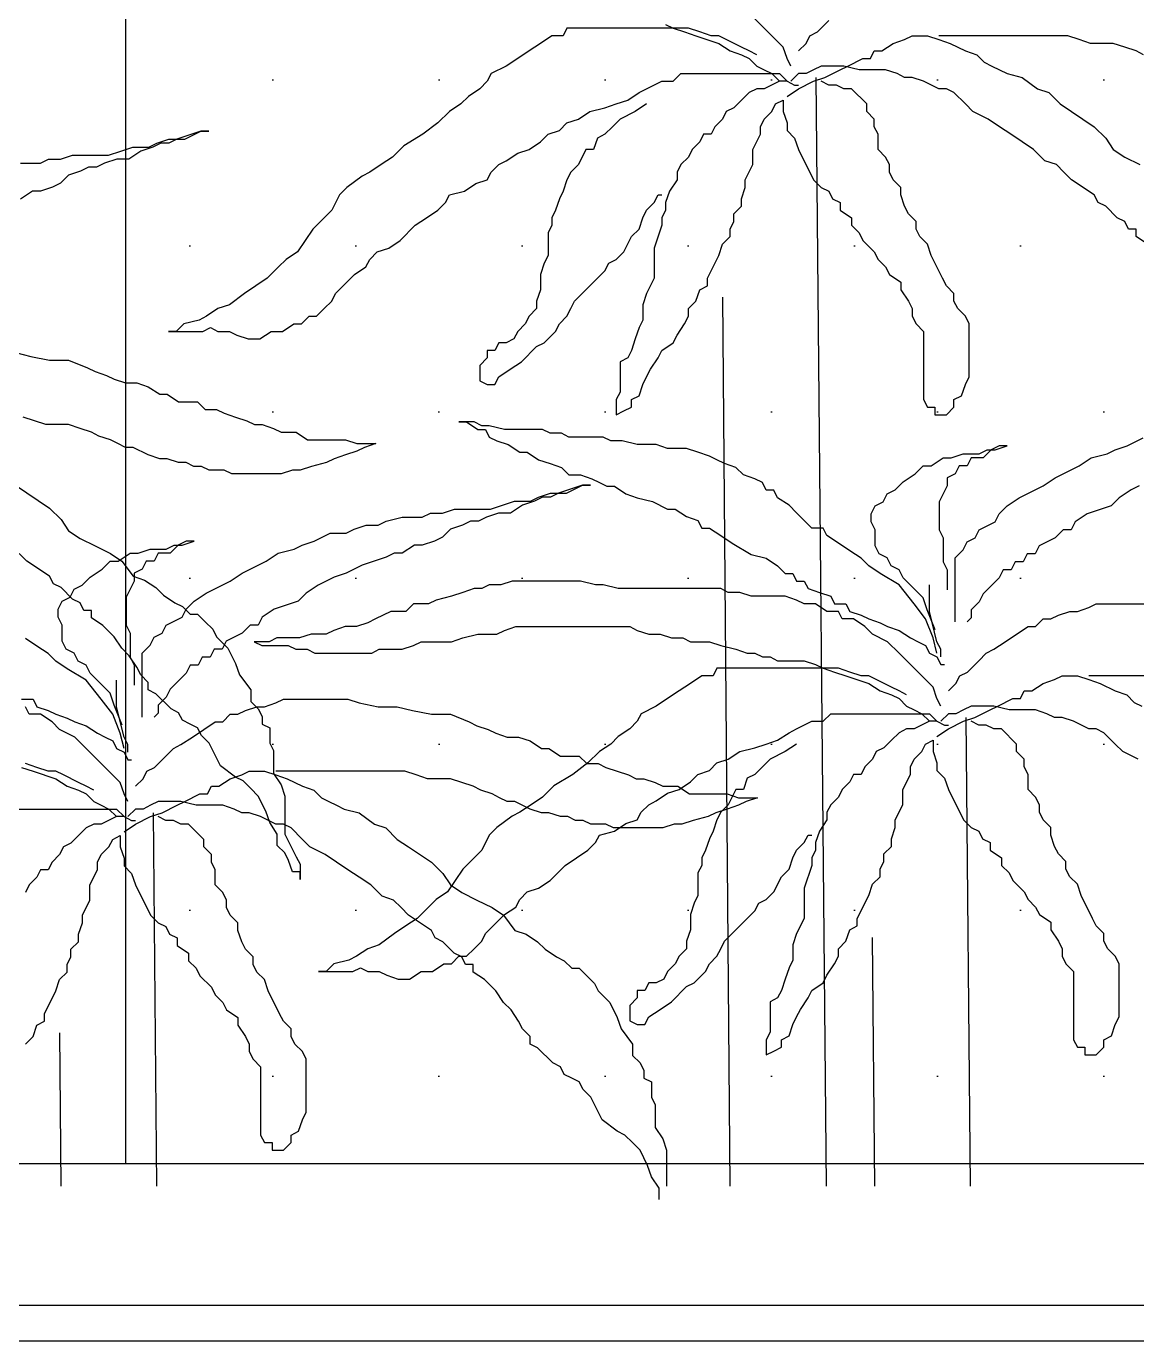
# Model space of a CAD drawing. Extents: x -206 to -86, y 71 to 127.
# Drawn here: x -132.901 to -132.275, y 92.57 to 93.312 of the extents above; entities that cross this region are included whole.
import ezdxf

# ---------------------------------------------------------------- set-up
doc = ezdxf.new("R2010")
doc.units = 0
doc.header["$MEASUREMENT"] = 0
for name, color, linetype in [('ALVENARIA', 7, 'CONTINUOUS'), ('HATCH', 30, 'CONTINUOUS'), ('JARDIM', 90, 'CONTINUOUS')]:
    doc.layers.add(name, color=color, linetype=linetype)

# ---------------------------------------------------------------- blocks, each defined once
blk = doc.blocks.new('A$C71A74D0B')
at = {"layer": 'JARDIM'}
for p, q in [((0.38524, 0.63119), (0.38953, 0.62905)), ((0.40759, 0.00756), (0.40176, 0.6333)), ((0.38953, 0.62905), (0.39167, 0.62905)), ((0.34876, 0.50924), (0.35307, 0.00756)), ((0.46557, 0.33194), (0.46557, 0.34691)), ((0.46985, 0.31482), (0.46557, 0.33194)), ((0.47199, 0.31054), (0.46985, 0.31482)), ((0.47199, 0.30626), (0.47199, 0.31054)), ((1.19621, 0.27813), (1.19621, 0.2931)), ((1.20049, 0.26101), (1.19621, 0.27813)), ((0.46985, 0.26989), (0.47413, 0.26775)), ((0.47413, 0.26775), (0.47627, 0.26775)), ((0.48882, 0.00756), (0.48636, 0.272)), ((1.20263, 0.25673), (1.20049, 0.26101)), ((1.20263, 0.25245), (1.20263, 0.25673)), ((1.20049, 0.21608), (1.20477, 0.21394)), ((1.21897, 0.00756), (1.21701, 0.21819)), ((1.20477, 0.21394), (1.20691, 0.21394)), ((0.43336, 0.14795), (0.43457, 0.00756)), ((1.16401, 0.09414), (1.16475, 0.00756))]:
    blk.add_line(p, q, dxfattribs=at)
for points in [[(0.38739, 0.63975), (0.38524, 0.64403), (0.3831, 0.65044), (0.37668, 0.65686), (0.3724, 0.66114), (0.36384, 0.6697)], [(0.31676, 0.66328), (0.32104, 0.66114), (0.32746, 0.659), (0.33388, 0.65686), (0.34672, 0.65258), (0.35314, 0.6483), (0.35956, 0.64617), (0.36384, 0.64403), (0.36812, 0.63975), (0.3724, 0.63761), (0.37668, 0.63547), (0.38096, 0.63119), (0.3724, 0.62691), (0.36812, 0.62691), (0.36384, 0.62477), (0.35956, 0.62049), (0.35528, 0.61621), (0.351, 0.61407), (0.34886, 0.60979), (0.34458, 0.60552), (0.34244, 0.60124), (0.33816, 0.60124), (0.33602, 0.59696), (0.33174, 0.59268), (0.3296, 0.5884), (0.32532, 0.58412), (0.32318, 0.57984), (0.32318, 0.57556)], [(0.39167, 0.6483), (0.39595, 0.65258), (0.39809, 0.65686), (0.40237, 0.659), (0.40879, 0.66542)], [(0.58643, 0.64617), (0.58215, 0.6483), (0.57573, 0.65044), (0.56931, 0.65258), (0.55646, 0.65258), (0.55004, 0.65472), (0.54362, 0.65686), (0.47085, 0.65686)], [(0.36812, 0.64617), (0.36384, 0.6483), (0.35956, 0.65044), (0.351, 0.65472), (0.34672, 0.65686), (0.34244, 0.65686), (0.33602, 0.659), (0.3296, 0.66114), (0.32104, 0.66114), (0.26111, 0.66114), (0.25897, 0.65686), (0.25255, 0.65686), (0.24613, 0.65258), (0.23971, 0.6483), (0.23329, 0.64403), (0.22687, 0.63975), (0.21831, 0.63547), (0.21617, 0.63119), (0.21188, 0.62691), (0.20546, 0.62263), (0.20118, 0.61835), (0.19476, 0.61407), (0.18834, 0.60766), (0.17978, 0.60124), (0.16908, 0.59482), (0.16266, 0.5884), (0.15624, 0.58412), (0.14982, 0.57984), (0.14554, 0.5777), (0.13698, 0.57128), (0.1327, 0.56701), (0.12841, 0.55845), (0.12413, 0.55417), (0.11771, 0.54775), (0.10915, 0.53491), (0.10273, 0.53064), (0.09845, 0.52636), (0.09203, 0.51994), (0.08561, 0.51566), (0.07919, 0.51138), (0.07063, 0.50496), (0.06421, 0.50282), (0.05779, 0.49854), (0.05351, 0.4964), (0.04495, 0.49426), (0.04066, 0.48999), (0.03638, 0.48999), (0.05565, 0.48999), (0.05993, 0.49213), (0.06421, 0.48999), (0.07063, 0.48999), (0.07491, 0.48785), (0.08133, 0.48571), (0.08775, 0.48571), (0.09417, 0.48999), (0.10059, 0.48999), (0.10701, 0.49426), (0.11129, 0.49426), (0.11557, 0.49854), (0.11985, 0.49854), (0.12413, 0.50282), (0.12841, 0.5071), (0.13056, 0.51138), (0.13484, 0.51566), (0.14126, 0.52208), (0.14768, 0.52636), (0.14982, 0.53064), (0.1541, 0.53491), (0.16052, 0.53705), (0.16694, 0.54133), (0.1755, 0.54989), (0.18192, 0.55417), (0.18834, 0.55845), (0.19262, 0.56273), (0.19476, 0.56701), (0.20332, 0.56915), (0.20974, 0.57342), (0.21617, 0.57556), (0.21831, 0.57984), (0.22259, 0.58412), (0.22687, 0.58626), (0.23329, 0.59054), (0.23971, 0.59268), (0.24613, 0.59696), (0.25041, 0.60124), (0.25683, 0.60338), (0.26111, 0.60766), (0.26753, 0.60979), (0.27395, 0.61407), (0.28251, 0.61621), (0.28893, 0.61835), (0.29535, 0.62049), (0.30178, 0.62477), (0.30606, 0.62691), (0.31462, 0.63119), (0.32104, 0.63119), (0.32532, 0.63547), (0.38096, 0.63547), (0.38524, 0.63119), (0.38096, 0.63119)], [(0.38524, 0.62263), (0.39167, 0.62691), (0.40023, 0.63119), (0.40665, 0.63333), (0.41521, 0.63761), (0.41949, 0.63975), (0.42805, 0.64403), (0.43233, 0.64403), (0.43447, 0.6483), (0.43875, 0.6483), (0.44517, 0.65258), (0.45159, 0.65472), (0.45587, 0.65686), (0.46443, 0.65686), (0.47085, 0.65472), (0.47728, 0.65258), (0.48584, 0.6483), (0.49226, 0.64617), (0.49654, 0.64189), (0.50082, 0.63975), (0.5051, 0.63761), (0.50938, 0.63547), (0.51794, 0.63333), (0.5265, 0.62691), (0.53292, 0.62477), (0.53934, 0.61835), (0.54576, 0.61407), (0.5586, 0.60552), (0.56503, 0.5991), (0.56931, 0.59268), (0.57573, 0.5884), (0.58429, 0.58412)], [(0.58857, 0.53919), (0.58215, 0.54347), (0.58215, 0.54775), (0.57787, 0.54775), (0.57573, 0.55203), (0.57145, 0.55417), (0.56503, 0.56059), (0.56075, 0.56273), (0.5586, 0.56701), (0.54576, 0.57556), (0.54148, 0.57984), (0.5372, 0.58412), (0.53078, 0.58626), (0.52436, 0.59268), (0.51794, 0.59696), (0.51152, 0.60124), (0.5051, 0.60552), (0.49868, 0.60979), (0.49012, 0.61407), (0.48584, 0.61835), (0.47942, 0.62477), (0.47514, 0.62691), (0.47085, 0.62691), (0.46229, 0.63119), (0.45587, 0.63333), (0.45159, 0.63333), (0.44731, 0.63547), (0.44089, 0.63761), (0.42591, 0.63761), (0.41735, 0.63975), (0.40451, 0.63975), (0.40023, 0.63761), (0.39595, 0.63547), (0.39167, 0.63547), (0.38739, 0.63119)], [(0.32318, 0.57556), (0.3189, 0.56915), (0.31676, 0.56273), (0.31676, 0.55845), (0.31462, 0.55417), (0.31462, 0.54989), (0.31034, 0.53705), (0.31034, 0.51994), (0.30606, 0.51138), (0.30392, 0.50496), (0.30392, 0.4964), (0.30178, 0.49213), (0.29963, 0.48571), (0.29749, 0.47929), (0.29535, 0.47501), (0.29107, 0.47287), (0.29107, 0.45575), (0.28893, 0.45148), (0.28893, 0.44292), (0.29321, 0.44506), (0.29749, 0.4472), (0.29749, 0.45148), (0.30178, 0.45362), (0.30392, 0.46003), (0.30606, 0.46431), (0.3082, 0.46859), (0.31248, 0.47501), (0.31462, 0.47929), (0.32104, 0.48357), (0.32318, 0.48785), (0.32746, 0.49426), (0.3296, 0.49854), (0.3296, 0.50282), (0.33388, 0.5071), (0.33602, 0.51352), (0.3403, 0.51566), (0.3403, 0.51994), (0.34672, 0.53277), (0.34886, 0.53919), (0.35314, 0.54347), (0.35314, 0.54775), (0.35528, 0.55203), (0.35528, 0.55631), (0.35956, 0.56059), (0.35956, 0.56487), (0.3617, 0.57128), (0.3617, 0.57556), (0.36598, 0.58412), (0.36598, 0.59268), (0.37026, 0.60124), (0.37026, 0.60552), (0.3724, 0.60979), (0.37668, 0.61407), (0.37882, 0.61835), (0.3831, 0.62049), (0.3831, 0.61407), (0.38524, 0.60766), (0.38524, 0.60338), (0.38953, 0.5991), (0.39167, 0.59268), (0.40023, 0.57556), (0.40451, 0.57128), (0.40879, 0.56915), (0.41093, 0.56487), (0.41521, 0.56273), (0.41521, 0.55845), (0.42163, 0.55417), (0.42163, 0.54989), (0.42591, 0.54561), (0.42805, 0.54133), (0.43447, 0.53491), (0.43661, 0.53064), (0.44089, 0.52636), (0.44303, 0.52208), (0.44945, 0.5178), (0.44945, 0.51352), (0.45373, 0.5071), (0.45587, 0.50282), (0.45587, 0.49854), (0.45801, 0.49426), (0.46229, 0.48999), (0.46229, 0.45148), (0.46443, 0.4472), (0.46871, 0.4472), (0.46871, 0.44292), (0.47514, 0.44292), (0.47942, 0.4472), (0.47942, 0.45148), (0.4837, 0.45362), (0.48584, 0.46003), (0.48798, 0.46431), (0.48798, 0.49426), (0.48584, 0.49854), (0.48156, 0.50282), (0.47942, 0.5071), (0.47942, 0.51138), (0.47514, 0.51566), (0.47299, 0.51994), (0.46657, 0.53277), (0.46443, 0.53919), (0.46015, 0.54347), (0.45801, 0.54775), (0.45801, 0.55203), (0.45373, 0.55631), (0.45159, 0.56059), (0.44945, 0.56701), (0.44945, 0.57128), (0.44517, 0.57556), (0.44303, 0.57984), (0.44303, 0.58412), (0.44089, 0.5884), (0.43661, 0.59268), (0.43661, 0.60124), (0.43447, 0.60552), (0.43447, 0.60979), (0.43019, 0.61407), (0.43019, 0.61835), (0.42163, 0.62691), (0.41735, 0.62691), (0.41307, 0.62905), (0.40879, 0.62905), (0.40451, 0.63119)], [(0.30606, 0.61835), (0.29963, 0.61407), (0.29107, 0.60979), (0.28679, 0.60552), (0.28251, 0.60124), (0.27823, 0.5991), (0.27609, 0.59268), (0.27181, 0.59268), (0.26753, 0.58412), (0.26325, 0.57984), (0.26111, 0.57556), (0.25897, 0.56915), (0.25683, 0.56487), (0.25469, 0.55845), (0.25255, 0.55417), (0.25255, 0.54989), (0.25041, 0.54561), (0.25041, 0.53277), (0.24827, 0.5285), (0.24613, 0.52208), (0.24613, 0.51352), (0.24399, 0.5071), (0.24399, 0.50282), (0.23971, 0.49854), (0.23757, 0.49426), (0.23329, 0.48999), (0.23115, 0.48571), (0.22687, 0.48357), (0.22259, 0.48357), (0.22045, 0.47929), (0.21617, 0.47929), (0.21617, 0.47501), (0.21188, 0.47073), (0.21188, 0.46217), (0.21617, 0.46003), (0.22045, 0.46003), (0.22259, 0.46431), (0.22901, 0.46859), (0.23543, 0.47287), (0.24399, 0.48143), (0.24827, 0.48357), (0.25469, 0.48999), (0.25683, 0.49426), (0.26111, 0.49854), (0.26325, 0.50282), (0.26539, 0.5071), (0.27395, 0.51566), (0.27823, 0.51994), (0.28251, 0.52422), (0.28465, 0.5285), (0.28893, 0.53064), (0.29321, 0.53491), (0.29749, 0.54347), (0.30178, 0.54775), (0.30392, 0.55417), (0.30606, 0.55845), (0.31034, 0.56273), (0.31248, 0.56701), (0.31462, 0.56701)], [(1.14212, 0.58494), (1.15341, 0.58494), (1.15792, 0.5872), (1.1647, 0.5872), (1.17147, 0.58945), (1.19179, 0.58945), (1.19857, 0.59171), (1.20534, 0.59397), (1.21437, 0.59397), (1.21889, 0.59622), (1.22566, 0.59848), (1.23469, 0.59848), (1.23921, 0.60074), (1.24372, 0.60299), (1.24824, 0.60299), (1.24372, 0.60299), (1.23695, 0.60074), (1.23018, 0.59848), (1.22566, 0.59622), (1.22114, 0.59622), (1.21663, 0.59397), (1.20985, 0.59171), (1.20308, 0.5872), (1.19631, 0.5872), (1.18953, 0.58494), (1.18502, 0.58268), (1.1805, 0.58268), (1.17599, 0.58042), (1.16921, 0.57817), (1.1647, 0.57365), (1.16018, 0.5714), (1.15341, 0.56914), (1.14889, 0.56914), (1.14212, 0.56462)], [(1.13924, 0.47799), (1.1478, 0.47585), (1.1585, 0.47371), (1.16921, 0.47371), (1.17991, 0.46944), (1.18419, 0.4673), (1.19061, 0.46516), (1.19489, 0.46302), (1.20131, 0.46088), (1.20773, 0.46088), (1.21415, 0.45874), (1.22057, 0.45446), (1.22485, 0.45446), (1.23127, 0.45018), (1.24197, 0.45018), (1.24626, 0.4459), (1.25268, 0.4459), (1.25696, 0.44376), (1.26338, 0.44162), (1.2698, 0.43948), (1.27408, 0.43734), (1.27836, 0.43734), (1.28478, 0.4352), (1.28906, 0.43306), (1.29762, 0.43306), (1.30404, 0.42879), (1.32544, 0.42879), (1.33187, 0.42665), (1.34257, 0.42665), (1.33615, 0.42451), (1.33187, 0.42237), (1.32544, 0.42023), (1.31902, 0.41809), (1.31474, 0.41595), (1.30618, 0.41381), (1.29976, 0.41167), (1.29548, 0.41167), (1.28906, 0.40953), (1.26124, 0.40953), (1.25696, 0.41167), (1.2484, 0.41167), (1.24411, 0.41381), (1.23983, 0.41381), (1.23555, 0.41595), (1.23127, 0.41595), (1.22485, 0.41809), (1.22057, 0.41809), (1.21415, 0.42023), (1.20559, 0.42451), (1.20131, 0.42451), (1.19703, 0.42665), (1.19275, 0.42879), (1.18633, 0.43093), (1.18205, 0.43306), (1.17563, 0.4352), (1.16921, 0.43734), (1.15636, 0.43734), (1.14994, 0.43948), (1.14352, 0.44162)], [(0.48005, 0.32603), (0.48005, 0.36214), (0.48457, 0.36665), (0.48682, 0.37117), (0.49134, 0.37343), (0.4936, 0.37794), (0.49811, 0.3802), (0.50263, 0.38245), (0.50489, 0.38697), (0.5094, 0.39148), (0.51618, 0.396), (0.52069, 0.39825), (0.52521, 0.40051), (0.52972, 0.40277), (0.5365, 0.40728), (0.54101, 0.40954), (0.54553, 0.4118), (0.55005, 0.41405), (0.55682, 0.41857), (0.56585, 0.42083), (0.57037, 0.42308), (0.57714, 0.42534), (0.58617, 0.42985)], [(0.58392, 0.40277), (0.5794, 0.40051), (0.57263, 0.396), (0.56811, 0.39148), (0.55456, 0.38697), (0.54779, 0.38245), (0.54553, 0.37794), (0.54101, 0.37794), (0.5365, 0.37343), (0.53198, 0.37117), (0.52747, 0.36891), (0.52521, 0.3644), (0.52069, 0.3644), (0.51844, 0.35988), (0.51392, 0.35988), (0.51166, 0.35537), (0.50715, 0.35537), (0.50489, 0.35086), (0.50037, 0.34634), (0.49586, 0.34183), (0.4936, 0.33731), (0.48908, 0.3328), (0.48908, 0.32828), (0.48682, 0.32603)], [(0.46985, 0.3084), (0.46771, 0.31696), (0.46343, 0.32766), (0.457, 0.33622), (0.44844, 0.34691), (0.43774, 0.35333), (0.43132, 0.35761), (0.42704, 0.36189), (0.42062, 0.36617), (0.4142, 0.37045), (0.40778, 0.37473), (0.40564, 0.379), (0.39922, 0.379), (0.39066, 0.38756), (0.38638, 0.39184), (0.37996, 0.39612), (0.37782, 0.4004), (0.37353, 0.4004), (0.37139, 0.40468), (0.36711, 0.40682), (0.36069, 0.40896), (0.35641, 0.41324), (0.34999, 0.41538), (0.34571, 0.41751), (0.34143, 0.41965), (0.33501, 0.42179), (0.32859, 0.42393), (0.31789, 0.42393), (0.31147, 0.42607), (0.30077, 0.42607), (0.29221, 0.42821), (0.28578, 0.42821), (0.2815, 0.43035), (0.26224, 0.43035), (0.25796, 0.43249), (0.25154, 0.43249), (0.24726, 0.43463), (0.22586, 0.43463), (0.2173, 0.43677), (0.21302, 0.43677), (0.20874, 0.43891), (0.20017, 0.43891), (0.20446, 0.43891), (0.21088, 0.43463), (0.21516, 0.43463), (0.2173, 0.43035), (0.22158, 0.42821), (0.228, 0.42607), (0.23442, 0.42179), (0.2387, 0.42179), (0.24512, 0.41751), (0.25154, 0.41538), (0.25796, 0.41324), (0.26224, 0.40896), (0.26866, 0.40896), (0.27508, 0.40682), (0.27936, 0.40468), (0.28364, 0.40254), (0.28793, 0.40254), (0.29435, 0.39826), (0.30077, 0.39612), (0.30933, 0.39398), (0.31789, 0.3897), (0.32217, 0.3897), (0.32859, 0.38542), (0.33501, 0.38328), (0.33715, 0.379), (0.34143, 0.379), (0.34785, 0.37473), (0.35427, 0.37045), (0.36497, 0.36403), (0.37353, 0.36189), (0.37996, 0.35761), (0.38424, 0.35333), (0.38852, 0.35333), (0.39066, 0.34905), (0.39494, 0.34905), (0.39708, 0.34477), (0.4035, 0.34263), (0.40992, 0.34049), (0.41206, 0.33622), (0.41848, 0.33622), (0.42062, 0.33194), (0.42704, 0.3298), (0.43132, 0.32766), (0.43774, 0.32552), (0.44202, 0.32338), (0.44844, 0.32124), (0.45486, 0.31696), (0.45914, 0.31482), (0.46343, 0.31268), (0.46557, 0.3084), (0.46985, 0.30626), (0.47199, 0.30198), (0.47413, 0.30198)], [(1.13924, 0.40311), (1.14566, 0.39883), (1.1585, 0.39028), (1.16493, 0.38386), (1.16921, 0.37744), (1.17563, 0.37316), (1.18419, 0.36888), (1.19275, 0.3646), (1.19917, 0.36032), (1.20559, 0.35177), (1.21201, 0.34963), (1.21843, 0.34535), (1.22271, 0.34107), (1.22913, 0.33679), (1.23341, 0.33465), (1.23769, 0.33037), (1.24197, 0.33037), (1.24626, 0.32609), (1.25054, 0.32181), (1.25268, 0.31753), (1.2591, 0.31112), (1.26338, 0.30256), (1.26552, 0.29614), (1.27194, 0.28758), (1.27194, 0.28116), (1.27622, 0.27689), (1.27836, 0.27261), (1.27836, 0.26833), (1.28264, 0.26619), (1.28264, 0.25763), (1.28478, 0.25335), (1.28478, 0.24051), (1.28906, 0.2341), (1.2912, 0.22768), (1.2912, 0.20628), (1.29762, 0.19345), (1.29976, 0.18917), (1.29976, 0.18061), (1.29976, 0.18489), (1.29548, 0.18489), (1.29334, 0.19131), (1.2912, 0.19559), (1.28692, 0.19987), (1.28692, 0.20628), (1.28264, 0.2127), (1.2805, 0.21912), (1.27622, 0.22768), (1.27194, 0.23196), (1.26766, 0.23624), (1.26338, 0.23838), (1.25482, 0.24479), (1.2484, 0.25763), (1.24411, 0.26191), (1.24197, 0.26619), (1.23769, 0.26833), (1.23341, 0.27047), (1.23127, 0.27475), (1.22699, 0.27689), (1.21843, 0.28544), (1.21415, 0.28758), (1.21415, 0.29186), (1.20987, 0.29614), (1.20773, 0.30042), (1.20345, 0.30684), (1.19917, 0.31112), (1.19489, 0.31753), (1.18847, 0.32395), (1.18205, 0.32823), (1.18205, 0.33251), (1.17777, 0.33251), (1.17563, 0.33679), (1.17135, 0.33893), (1.16493, 0.34535), (1.16065, 0.34749), (1.1585, 0.35177), (1.14566, 0.36032), (1.14138, 0.3646)], [(0.46876, 0.32151), (0.46424, 0.3328), (0.46199, 0.33957), (0.45521, 0.34634), (0.4507, 0.35086), (0.44844, 0.35537), (0.44392, 0.35763), (0.44166, 0.36214), (0.43715, 0.3644), (0.43489, 0.36891), (0.43489, 0.37794), (0.43263, 0.38245), (0.43263, 0.38697), (0.43489, 0.39148), (0.43941, 0.39374), (0.44166, 0.39825), (0.44618, 0.40051), (0.4507, 0.40503), (0.45747, 0.40954), (0.46199, 0.41405), (0.4665, 0.41405), (0.47328, 0.41857), (0.47779, 0.41857), (0.48457, 0.42083), (0.4936, 0.42083), (0.49811, 0.42308), (0.50263, 0.42308), (0.5094, 0.42534), (0.50489, 0.42534), (0.50037, 0.42308), (0.49586, 0.41857), (0.48908, 0.41857), (0.48682, 0.41405), (0.48231, 0.41405), (0.48005, 0.40954), (0.47553, 0.40728), (0.47553, 0.40277), (0.47328, 0.39825), (0.47102, 0.39374), (0.47102, 0.37794), (0.47328, 0.37343), (0.47328, 0.35988), (0.47553, 0.35537), (0.47553, 0.34408)], [(1.2107, 0.27222), (1.2107, 0.30833), (1.21521, 0.31284), (1.21747, 0.31736), (1.22199, 0.31962), (1.22424, 0.32413), (1.22876, 0.32639), (1.23328, 0.32864), (1.23553, 0.33316), (1.24005, 0.33767), (1.24682, 0.34219), (1.25134, 0.34444), (1.25586, 0.3467), (1.26037, 0.34896), (1.26715, 0.35347), (1.27166, 0.35573), (1.27618, 0.35799), (1.28069, 0.36024), (1.28747, 0.36476), (1.2965, 0.36702), (1.30102, 0.36927), (1.30779, 0.37153), (1.31682, 0.37604), (1.32585, 0.37604), (1.33037, 0.3783), (1.33714, 0.38056), (1.34392, 0.38056), (1.34843, 0.38282), (1.35746, 0.38507), (1.36875, 0.38507), (1.37327, 0.38733), (1.38004, 0.38733), (1.38682, 0.38959), (1.40714, 0.38959), (1.41391, 0.39184), (1.42069, 0.3941), (1.42972, 0.3941), (1.43424, 0.39636), (1.44101, 0.39862), (1.45004, 0.39862), (1.45456, 0.40087), (1.45907, 0.40313), (1.46359, 0.40313), (1.45907, 0.40313), (1.4523, 0.40087), (1.44553, 0.39862), (1.44101, 0.39636), (1.43649, 0.39636), (1.43198, 0.3941), (1.4252, 0.39184), (1.41843, 0.38733), (1.41166, 0.38733), (1.40488, 0.38507), (1.40037, 0.38282), (1.39585, 0.38282), (1.39133, 0.38056), (1.38456, 0.3783), (1.38004, 0.37379), (1.37553, 0.37153), (1.36875, 0.36927), (1.36424, 0.36927), (1.35746, 0.36476), (1.35295, 0.36476), (1.34843, 0.3625), (1.34166, 0.36024), (1.33489, 0.35799), (1.33037, 0.35573), (1.32585, 0.35347), (1.31908, 0.35122), (1.31456, 0.34896), (1.31005, 0.3467), (1.30327, 0.34219), (1.29876, 0.33767), (1.28521, 0.33316), (1.27844, 0.32864), (1.27618, 0.32413), (1.27166, 0.32413), (1.26715, 0.31962), (1.26263, 0.31736), (1.25811, 0.3151), (1.25586, 0.31059), (1.25134, 0.31059), (1.24908, 0.30607), (1.24457, 0.30607), (1.24231, 0.30156), (1.23779, 0.30156), (1.23553, 0.29705), (1.23102, 0.29253), (1.2265, 0.28802), (1.22424, 0.2835), (1.21973, 0.27899), (1.21973, 0.27447), (1.21747, 0.27222)], [(1.20049, 0.25459), (1.19835, 0.26315), (1.19407, 0.27385), (1.18765, 0.28241), (1.17909, 0.2931), (1.16839, 0.29952), (1.16197, 0.3038), (1.15769, 0.30808), (1.15127, 0.31236), (1.14485, 0.31664)], [(1.14271, 0.28241), (1.14913, 0.28241), (1.15127, 0.27813), (1.15769, 0.27599), (1.16197, 0.27385), (1.16839, 0.27171), (1.17267, 0.26957), (1.17909, 0.26743), (1.18551, 0.26315), (1.18979, 0.26101), (1.19407, 0.25887), (1.19621, 0.25459), (1.20049, 0.25245), (1.20263, 0.24818), (1.20477, 0.24818)], [(1.19941, 0.2677), (1.19489, 0.27899), (1.19263, 0.28576), (1.18586, 0.29253), (1.18134, 0.29705), (1.17909, 0.30156), (1.17457, 0.30382), (1.17231, 0.30833), (1.1678, 0.31059), (1.16554, 0.3151), (1.16554, 0.32413), (1.16328, 0.32864), (1.16328, 0.33316), (1.16554, 0.33767), (1.17005, 0.33993), (1.17231, 0.34444), (1.17683, 0.3467), (1.18134, 0.35122), (1.18812, 0.35573), (1.19263, 0.36024), (1.19715, 0.36024), (1.20392, 0.36476), (1.20844, 0.36476), (1.21521, 0.36702), (1.22424, 0.36702), (1.22876, 0.36927), (1.23328, 0.36927), (1.24005, 0.37153), (1.23553, 0.37153), (1.23102, 0.36927), (1.2265, 0.36476), (1.21973, 0.36476), (1.21747, 0.36024), (1.21296, 0.36024), (1.2107, 0.35573), (1.20618, 0.35347), (1.20618, 0.34896), (1.20392, 0.34444), (1.20167, 0.33993), (1.20167, 0.32413), (1.20392, 0.31962), (1.20392, 0.30607), (1.20618, 0.30156), (1.20618, 0.29027)], [(0.47199, 0.27845), (0.46985, 0.28273), (0.46771, 0.28915), (0.46129, 0.29557), (0.457, 0.29985), (0.44844, 0.3084), (0.44202, 0.31482), (0.43346, 0.3191), (0.42918, 0.32338), (0.42276, 0.32766), (0.41634, 0.32766), (0.4142, 0.33194), (0.40778, 0.33194), (0.40136, 0.33622), (0.39494, 0.33622), (0.39066, 0.33836), (0.38424, 0.34049), (0.36497, 0.34049), (0.35855, 0.34263), (0.35213, 0.34263), (0.34785, 0.34477), (0.29007, 0.34477), (0.2815, 0.34691), (0.27722, 0.34691), (0.26866, 0.34905), (0.23014, 0.34905), (0.22372, 0.34691), (0.2173, 0.34691), (0.21302, 0.34477), (0.20874, 0.34477), (0.20232, 0.34263), (0.19589, 0.34049), (0.18733, 0.33836), (0.18305, 0.33622), (0.17449, 0.33622), (0.17021, 0.33194), (0.16165, 0.33194), (0.15309, 0.32766), (0.14881, 0.32552), (0.14239, 0.32338), (0.13597, 0.32338), (0.12955, 0.32124), (0.12527, 0.3191), (0.11671, 0.3191), (0.11028, 0.31696), (0.09744, 0.31696), (0.09316, 0.31482), (0.0846, 0.31482), (0.08888, 0.31268), (0.10386, 0.31268), (0.10814, 0.31054), (0.11456, 0.31054), (0.11885, 0.3084), (0.15095, 0.3084), (0.15523, 0.31054), (0.16807, 0.31054), (0.17449, 0.31268), (0.17877, 0.31482), (0.19589, 0.31482), (0.20232, 0.31696), (0.21088, 0.3191), (0.22158, 0.3191), (0.22586, 0.32124), (0.23228, 0.32338), (0.29649, 0.32338), (0.30077, 0.32124), (0.30719, 0.3191), (0.31361, 0.3191), (0.32003, 0.31696), (0.32645, 0.31696), (0.33073, 0.31482), (0.34143, 0.31482), (0.34785, 0.31268), (0.35641, 0.31054), (0.36283, 0.3084), (0.36711, 0.3084), (0.37139, 0.30626), (0.37568, 0.30626), (0.37996, 0.30412), (0.39494, 0.30412), (0.40136, 0.30198), (0.40564, 0.29985), (0.41206, 0.29771), (0.41848, 0.29557), (0.43132, 0.29129), (0.43774, 0.28701), (0.44416, 0.28487), (0.44844, 0.28273), (0.45272, 0.27845), (0.457, 0.27631), (0.46129, 0.27417), (0.46557, 0.26989), (0.457, 0.26561), (0.45272, 0.26561), (0.44844, 0.26348), (0.44416, 0.2592), (0.43988, 0.25492), (0.4356, 0.25278), (0.43346, 0.2485), (0.42918, 0.24422), (0.42704, 0.23994), (0.42276, 0.23994), (0.42062, 0.23566), (0.41634, 0.23138), (0.4142, 0.2271), (0.40992, 0.22283), (0.40778, 0.21855), (0.40778, 0.21427)], [(0.47627, 0.28701), (0.48055, 0.29129), (0.48269, 0.29557), (0.48697, 0.29771), (0.49339, 0.30412), (0.49767, 0.3084), (0.50195, 0.31054), (0.50837, 0.31482), (0.51479, 0.3191), (0.52121, 0.32338), (0.52549, 0.32338), (0.52977, 0.32766), (0.53405, 0.32766), (0.53833, 0.3298), (0.54475, 0.33194), (0.54904, 0.33194), (0.55546, 0.33408), (0.55974, 0.33622), (0.59612, 0.33622)], [(0.62822, 0.29557), (0.55546, 0.29557)], [(0.45272, 0.28487), (0.44844, 0.28701), (0.44416, 0.28915), (0.4356, 0.29343), (0.43132, 0.29557), (0.42704, 0.29557), (0.42062, 0.29771), (0.4142, 0.29985), (0.40564, 0.29985), (0.34571, 0.29985), (0.34357, 0.29557), (0.33715, 0.29557), (0.33073, 0.29129), (0.32431, 0.28701), (0.31789, 0.28273), (0.31147, 0.27845), (0.30291, 0.27417), (0.30077, 0.26989), (0.29649, 0.26561), (0.29007, 0.26134), (0.28578, 0.25706), (0.27936, 0.25278), (0.27294, 0.24636), (0.26438, 0.23994), (0.25368, 0.23352), (0.24726, 0.2271), (0.24084, 0.22283), (0.23442, 0.21855), (0.23014, 0.21641), (0.22158, 0.20999), (0.2173, 0.20571), (0.21302, 0.19715), (0.20874, 0.19287), (0.20232, 0.18646), (0.19375, 0.17362), (0.18733, 0.16934), (0.18305, 0.16506), (0.17663, 0.15864), (0.17021, 0.15436), (0.16379, 0.15008), (0.15523, 0.14367), (0.14881, 0.14153), (0.14239, 0.13725), (0.13811, 0.13511), (0.12955, 0.13297), (0.12527, 0.12869), (0.12099, 0.12869), (0.14025, 0.12869), (0.14453, 0.13083), (0.14881, 0.12869), (0.15523, 0.12869), (0.15951, 0.12655), (0.16593, 0.12441), (0.17235, 0.12441), (0.17877, 0.12869), (0.18519, 0.12869), (0.19161, 0.13297), (0.19589, 0.13297), (0.20017, 0.13725), (0.20446, 0.13725), (0.20874, 0.14153), (0.21302, 0.14581), (0.21516, 0.15008), (0.21944, 0.15436), (0.22586, 0.16078), (0.23228, 0.16506), (0.23442, 0.16934), (0.2387, 0.17362), (0.24512, 0.17576), (0.25154, 0.18004), (0.2601, 0.18859), (0.26652, 0.19287), (0.27294, 0.19715), (0.27722, 0.20143), (0.27936, 0.20571), (0.28793, 0.20785), (0.29435, 0.21213), (0.30077, 0.21427), (0.30291, 0.21855), (0.30719, 0.22283), (0.31147, 0.22497), (0.31789, 0.22924), (0.32431, 0.23138), (0.33073, 0.23566), (0.33501, 0.23994), (0.34143, 0.24208), (0.34571, 0.24636), (0.35213, 0.2485), (0.35855, 0.25278), (0.36711, 0.25492), (0.37353, 0.25706), (0.37996, 0.2592), (0.38638, 0.26348), (0.39066, 0.26561), (0.39922, 0.26989), (0.40564, 0.26989), (0.40992, 0.27417), (0.46557, 0.27417), (0.46985, 0.26989), (0.46557, 0.26989)], [(0.46985, 0.26134), (0.47627, 0.26561), (0.48483, 0.26989), (0.49125, 0.27203), (0.49981, 0.27631), (0.50409, 0.27845), (0.51265, 0.28273), (0.51693, 0.28273), (0.51907, 0.28701), (0.52335, 0.28701), (0.52977, 0.29129), (0.53619, 0.29343), (0.54047, 0.29557), (0.54904, 0.29557), (0.55546, 0.29343), (0.56188, 0.29129), (0.57044, 0.28701), (0.57686, 0.28487), (0.58114, 0.28059), (0.58542, 0.27845)], [(0.58328, 0.2485), (0.57472, 0.25278), (0.57044, 0.25706), (0.56402, 0.26348), (0.55974, 0.26561), (0.55546, 0.26561), (0.5469, 0.26989), (0.54047, 0.27203), (0.53619, 0.27203), (0.53191, 0.27417), (0.52549, 0.27631), (0.51051, 0.27631), (0.50195, 0.27845), (0.48911, 0.27845), (0.48483, 0.27631), (0.48055, 0.27417), (0.47627, 0.27417), (0.47199, 0.26989)], [(1.20263, 0.22464), (1.20049, 0.22892), (1.19835, 0.23534), (1.19193, 0.24176), (1.18765, 0.24604), (1.17909, 0.25459), (1.17267, 0.26101), (1.16411, 0.26529), (1.15983, 0.26957), (1.15341, 0.27385), (1.14699, 0.27385), (1.14485, 0.27813)], [(1.14271, 0.2439), (1.14913, 0.24176), (1.16197, 0.23748), (1.16839, 0.2332), (1.17481, 0.23106), (1.17909, 0.22892), (1.18337, 0.22464), (1.18765, 0.2225), (1.19193, 0.22036), (1.19621, 0.21608), (1.18765, 0.2118), (1.18337, 0.2118), (1.17909, 0.20967), (1.17481, 0.20539), (1.17053, 0.20111), (1.16625, 0.19897), (1.16411, 0.19469), (1.15983, 0.19041), (1.15769, 0.18613), (1.15341, 0.18613), (1.15127, 0.18185), (1.14699, 0.17757), (1.14485, 0.17329)], [(1.20691, 0.2332), (1.21119, 0.23748), (1.21334, 0.24176), (1.21762, 0.2439), (1.22404, 0.25031), (1.22832, 0.25459), (1.2326, 0.25673), (1.23902, 0.26101), (1.24544, 0.26529), (1.25186, 0.26957), (1.25614, 0.26957), (1.26042, 0.27385), (1.2647, 0.27385), (1.26898, 0.27599), (1.2754, 0.27813), (1.27968, 0.27813), (1.2861, 0.28027), (1.29038, 0.28241), (1.32677, 0.28241), (1.33319, 0.28027), (1.34389, 0.27813), (1.35459, 0.27813), (1.36315, 0.27599), (1.37385, 0.27385), (1.38455, 0.27385), (1.39526, 0.26957), (1.39954, 0.26743), (1.40596, 0.26529), (1.41024, 0.26315), (1.41666, 0.26101), (1.42308, 0.26101), (1.4295, 0.25887), (1.43592, 0.25459), (1.4402, 0.25459), (1.44662, 0.25031), (1.45732, 0.25031), (1.4616, 0.24604), (1.46802, 0.24604), (1.47231, 0.2439), (1.47873, 0.24176), (1.48515, 0.23962), (1.48943, 0.23748), (1.49371, 0.23748), (1.50013, 0.23534), (1.50441, 0.2332), (1.51297, 0.2332), (1.51939, 0.22892), (1.54079, 0.22892), (1.54721, 0.22678), (1.55792, 0.22678), (1.55149, 0.22464), (1.54721, 0.2225), (1.54079, 0.22036), (1.53437, 0.21822), (1.53009, 0.21608), (1.52153, 0.21394), (1.51511, 0.2118), (1.51083, 0.2118), (1.50441, 0.20967), (1.47659, 0.20967), (1.47231, 0.2118), (1.46374, 0.2118), (1.45946, 0.21394), (1.45518, 0.21394), (1.4509, 0.21608), (1.44662, 0.21608), (1.4402, 0.21822), (1.43592, 0.21822), (1.4295, 0.22036), (1.42094, 0.22464), (1.41666, 0.22464), (1.41238, 0.22678), (1.4081, 0.22892), (1.40168, 0.23106), (1.3974, 0.2332), (1.39098, 0.23534), (1.38455, 0.23748), (1.37171, 0.23748), (1.36529, 0.23962), (1.35887, 0.24176), (1.2861, 0.24176)], [(0.40778, 0.21427), (0.4035, 0.20785), (0.40136, 0.20143), (0.40136, 0.19715), (0.39922, 0.19287), (0.39922, 0.18859), (0.39494, 0.17576), (0.39494, 0.15864), (0.39066, 0.15008), (0.38852, 0.14367), (0.38852, 0.13511), (0.38638, 0.13083), (0.38424, 0.12441), (0.3821, 0.11799), (0.37996, 0.11371), (0.37568, 0.11157), (0.37568, 0.09446), (0.37353, 0.09018), (0.37353, 0.08162), (0.37782, 0.08376), (0.3821, 0.0859), (0.3821, 0.09018), (0.38638, 0.09232), (0.38852, 0.09874), (0.39066, 0.10302), (0.3928, 0.1073), (0.39708, 0.11371), (0.39922, 0.11799), (0.40564, 0.12227), (0.40778, 0.12655), (0.41206, 0.13297), (0.4142, 0.13725), (0.4142, 0.14153), (0.41848, 0.14581), (0.42062, 0.15222), (0.4249, 0.15436), (0.4249, 0.15864), (0.43132, 0.17148), (0.43346, 0.1779), (0.43774, 0.18218), (0.43774, 0.18646), (0.43988, 0.19073), (0.43988, 0.19501), (0.44416, 0.19929), (0.44416, 0.20357), (0.4463, 0.20999), (0.4463, 0.21427), (0.45058, 0.22283), (0.45058, 0.23138), (0.45486, 0.23994), (0.45486, 0.24422), (0.457, 0.2485), (0.46129, 0.25278), (0.46343, 0.25706), (0.46771, 0.2592), (0.46771, 0.25278), (0.46985, 0.24636), (0.46985, 0.24208), (0.47413, 0.2378), (0.47627, 0.23138), (0.48483, 0.21427), (0.48911, 0.20999), (0.49339, 0.20785), (0.49553, 0.20357), (0.49981, 0.20143), (0.49981, 0.19715), (0.50623, 0.19287), (0.50623, 0.18859), (0.51051, 0.18432), (0.51265, 0.18004), (0.51907, 0.17362), (0.52121, 0.16934), (0.52549, 0.16506), (0.52763, 0.16078), (0.53405, 0.1565), (0.53405, 0.15222), (0.53833, 0.14581), (0.54047, 0.14153), (0.54047, 0.13725), (0.54261, 0.13297), (0.5469, 0.12869), (0.5469, 0.09018), (0.54904, 0.0859), (0.55332, 0.0859), (0.55332, 0.08162), (0.55974, 0.08162), (0.56402, 0.0859), (0.56402, 0.09018), (0.5683, 0.09232), (0.57044, 0.09874), (0.57258, 0.10302), (0.57258, 0.13297), (0.57044, 0.13725), (0.56616, 0.14153), (0.56402, 0.14581), (0.56402, 0.15008), (0.55974, 0.15436), (0.5576, 0.15864), (0.55118, 0.17148), (0.54904, 0.1779), (0.54475, 0.18218), (0.54261, 0.18646), (0.54261, 0.19073), (0.53833, 0.19501), (0.53619, 0.19929), (0.53405, 0.20571), (0.53405, 0.20999), (0.52977, 0.21427), (0.52763, 0.21855), (0.52763, 0.22283), (0.52549, 0.2271), (0.52121, 0.23138), (0.52121, 0.23994), (0.51907, 0.24422), (0.51907, 0.2485), (0.51479, 0.25278), (0.51479, 0.25706), (0.50623, 0.26561), (0.50195, 0.26561), (0.49767, 0.26775), (0.49339, 0.26775), (0.48911, 0.26989)], [(0.39066, 0.25706), (0.38424, 0.25278), (0.37568, 0.2485), (0.37139, 0.24422), (0.36711, 0.23994), (0.36283, 0.2378), (0.36069, 0.23138), (0.35641, 0.23138), (0.35213, 0.22283), (0.34785, 0.21855), (0.34571, 0.21427), (0.34357, 0.20785), (0.34143, 0.20357), (0.33929, 0.19715), (0.33715, 0.19287), (0.33715, 0.18859), (0.33501, 0.18432), (0.33501, 0.17148), (0.33287, 0.1672), (0.33073, 0.16078), (0.33073, 0.15222), (0.32859, 0.14581), (0.32859, 0.14153), (0.32431, 0.13725), (0.32217, 0.13297), (0.31789, 0.12869), (0.31575, 0.12441), (0.31147, 0.12227), (0.30719, 0.12227), (0.30505, 0.11799), (0.30077, 0.11799), (0.30077, 0.11371), (0.29649, 0.10944), (0.29649, 0.10088), (0.30077, 0.09874), (0.30505, 0.09874), (0.30719, 0.10302), (0.31361, 0.1073), (0.32003, 0.11157), (0.32859, 0.12013), (0.33287, 0.12227), (0.33929, 0.12869), (0.34143, 0.13297), (0.34571, 0.13725), (0.34785, 0.14153), (0.34999, 0.14581), (0.35855, 0.15436), (0.36283, 0.15864), (0.36711, 0.16292), (0.36925, 0.1672), (0.37353, 0.16934), (0.37782, 0.17362), (0.3821, 0.18218), (0.38638, 0.18646), (0.38852, 0.19287), (0.39066, 0.19715), (0.39494, 0.20143), (0.39708, 0.20571), (0.39922, 0.20571)], [(1.18337, 0.23106), (1.17909, 0.2332), (1.17481, 0.23534), (1.16625, 0.23962), (1.16197, 0.24176), (1.15769, 0.24176), (1.15127, 0.2439), (1.14485, 0.24604)], [(1.14057, 0.22036), (1.19621, 0.22036), (1.20049, 0.21608), (1.19621, 0.21608)], [(1.20049, 0.20753), (1.20691, 0.2118), (1.21548, 0.21608), (1.2219, 0.21822), (1.23046, 0.2225), (1.23474, 0.22464), (1.2433, 0.22892), (1.24758, 0.22892), (1.24972, 0.2332), (1.254, 0.2332), (1.26042, 0.23748), (1.26684, 0.23962), (1.27112, 0.24176), (1.27968, 0.24176), (1.2861, 0.23962), (1.29252, 0.23748), (1.30109, 0.2332), (1.30751, 0.23106), (1.31179, 0.22678), (1.31607, 0.22464), (1.32035, 0.2225), (1.32463, 0.22036), (1.33319, 0.21822), (1.34175, 0.2118), (1.34817, 0.20967), (1.35459, 0.20325), (1.36101, 0.19897), (1.37385, 0.19041), (1.38027, 0.18399), (1.38455, 0.17757), (1.39098, 0.17329), (1.39954, 0.16902), (1.4081, 0.16474), (1.41452, 0.16046), (1.42094, 0.1519), (1.42736, 0.14976), (1.43378, 0.14548), (1.43806, 0.1412), (1.44448, 0.13692), (1.44876, 0.13478), (1.45304, 0.13051), (1.45732, 0.13051), (1.4616, 0.12623), (1.46588, 0.12195), (1.46802, 0.11767), (1.47445, 0.11125), (1.47873, 0.10269), (1.48087, 0.09627), (1.48729, 0.08772), (1.48729, 0.0813), (1.49157, 0.07702), (1.49371, 0.07274), (1.49371, 0.06846), (1.49799, 0.06632), (1.49799, 0.05776), (1.50013, 0.05349), (1.50013, 0.04065), (1.50441, 0.03423), (1.50655, 0.02781), (1.50655, 0.00756)], [(1.50227, 0), (1.50227, 0.00642), (1.49799, 0.01284), (1.49585, 0.01925), (1.49157, 0.02781), (1.48729, 0.03209), (1.48301, 0.03637), (1.47873, 0.03851), (1.47016, 0.04493), (1.46374, 0.05776), (1.45946, 0.06204), (1.45732, 0.06632), (1.45304, 0.06846), (1.44876, 0.0706), (1.44662, 0.07488), (1.44234, 0.07702), (1.43378, 0.08558), (1.4295, 0.08772), (1.4295, 0.092), (1.42522, 0.09627), (1.42308, 0.10055), (1.4188, 0.10697), (1.41452, 0.11125), (1.41024, 0.11767), (1.40382, 0.12409), (1.3974, 0.12837), (1.3974, 0.13265), (1.39312, 0.13265), (1.39098, 0.13692), (1.3867, 0.13906), (1.38027, 0.14548), (1.37599, 0.14762), (1.37385, 0.1519), (1.36101, 0.16046), (1.35673, 0.16474), (1.35245, 0.16902), (1.34603, 0.17116), (1.33961, 0.17757), (1.33319, 0.18185), (1.32677, 0.18613), (1.32035, 0.19041), (1.31393, 0.19469), (1.30537, 0.19897), (1.30109, 0.20325), (1.29466, 0.20967), (1.29038, 0.2118), (1.2861, 0.2118), (1.27754, 0.21608), (1.27112, 0.21822), (1.26684, 0.21822), (1.26256, 0.22036), (1.25614, 0.2225), (1.24116, 0.2225), (1.2326, 0.22464), (1.21976, 0.22464), (1.21548, 0.2225), (1.21119, 0.22036), (1.20691, 0.22036), (1.20263, 0.21608)], [(1.14485, 0.08772), (1.14913, 0.092), (1.15127, 0.09841), (1.15555, 0.10055), (1.15555, 0.10483), (1.16197, 0.11767), (1.16411, 0.12409), (1.16839, 0.12837), (1.16839, 0.13265), (1.17053, 0.13692), (1.17053, 0.1412), (1.17481, 0.14548), (1.17481, 0.14976), (1.17695, 0.15618), (1.17695, 0.16046), (1.18123, 0.16902), (1.18123, 0.17757), (1.18551, 0.18613), (1.18551, 0.19041), (1.18765, 0.19469), (1.19193, 0.19897), (1.19407, 0.20325), (1.19835, 0.20539), (1.19835, 0.19897), (1.20049, 0.19255), (1.20049, 0.18827), (1.20477, 0.18399), (1.20691, 0.17757), (1.21548, 0.16046), (1.21976, 0.15618), (1.22404, 0.15404), (1.22618, 0.14976), (1.23046, 0.14762), (1.23046, 0.14334), (1.23688, 0.13906), (1.23688, 0.13478), (1.24116, 0.13051), (1.2433, 0.12623), (1.24972, 0.11981), (1.25186, 0.11553), (1.25614, 0.11125), (1.25828, 0.10697), (1.2647, 0.10269), (1.2647, 0.09841), (1.26898, 0.092), (1.27112, 0.08772), (1.27112, 0.08344), (1.27326, 0.07916), (1.27754, 0.07488), (1.27754, 0.03637), (1.27968, 0.03209), (1.28396, 0.03209), (1.28396, 0.02781), (1.29038, 0.02781), (1.29466, 0.03209), (1.29466, 0.03637), (1.29895, 0.03851), (1.30109, 0.04493), (1.30323, 0.04921), (1.30323, 0.07916), (1.30109, 0.08344), (1.2968, 0.08772), (1.29466, 0.092), (1.29466, 0.09627), (1.29038, 0.10055), (1.28824, 0.10483), (1.28182, 0.11767), (1.27968, 0.12409), (1.2754, 0.12837), (1.27326, 0.13265), (1.27326, 0.13692), (1.26898, 0.1412), (1.26684, 0.14548), (1.2647, 0.1519), (1.2647, 0.15618), (1.26042, 0.16046), (1.25828, 0.16474), (1.25828, 0.16902), (1.25614, 0.17329), (1.25186, 0.17757), (1.25186, 0.18613), (1.24972, 0.19041), (1.24972, 0.19469), (1.24544, 0.19897), (1.24544, 0.20325), (1.23688, 0.2118), (1.2326, 0.2118), (1.22832, 0.21394), (1.22404, 0.21394), (1.21976, 0.21608)]]:
    blk.add_lwpolyline(points, dxfattribs=at)

msp = doc.modelspace()

# ---------------------------------------------------------------- hatches: boundary and pattern name
at = {"layer": 'HATCH'}
h = msp.add_hatch(dxfattribs=at)
h.set_pattern_fill('DOTS', color=256, scale=1.5, style=0)
h.set_pattern_definition([(180, (-253.09036, 0), (-0.046875, 0.09375), [0, -0.09375])])
h.paths.add_polyline_path([(-130.84518, 97.14458), (-129.89518, 97.14458), (-129.89518, 96.10708), (-130.84518, 96.10708)])
h.paths.add_polyline_path([(-131.84518, 97.14458), (-130.94518, 97.14458), (-130.94518, 96.10708), (-131.84518, 96.10708)])
h.paths.add_polyline_path([(-132.84518, 96.10708), (-132.84518, 97.14458), (-131.94518, 97.14458), (-131.94518, 96.10708)])
h.paths.add_polyline_path([(-132.94518, 96.10708), (-133.89518, 96.10708), (-133.89518, 97.14458), (-132.94518, 97.14458)])
h.paths.add_polyline_path([(-132.94518, 94.93208), (-133.89518, 94.93208), (-133.89518, 96.00708), (-132.94518, 96.00708)])
h.paths.add_polyline_path([(-132.94518, 94.83208), (-132.94518, 93.75708), (-133.89518, 93.75708), (-133.89518, 94.83208)])
h.paths.add_polyline_path([(-132.94518, 93.65708), (-132.94518, 92.66958), (-133.89518, 92.66958), (-133.89518, 93.65708)])
h.paths.add_polyline_path([(-131.94518, 92.66958), (-132.84518, 92.66958), (-132.84518, 93.65708), (-131.94518, 93.65708)])
h.paths.add_polyline_path([(-131.94518, 93.75708), (-132.84518, 93.75708), (-132.84518, 94.83208), (-131.94518, 94.83208)])
h.paths.add_polyline_path([(-131.94518, 96.00708), (-131.94518, 94.93208), (-132.84518, 94.93208), (-132.84518, 96.00708)])
h.paths.add_polyline_path([(-130.94518, 94.93208), (-131.84518, 94.93208), (-131.84518, 96.00708), (-130.94518, 96.00708)])
h.paths.add_polyline_path([(-130.94518, 93.75708), (-131.84518, 93.75708), (-131.84518, 94.83208), (-130.94518, 94.83208)])
h.paths.add_polyline_path([(-130.94518, 92.66958), (-131.84518, 92.66958), (-131.84518, 93.65708), (-130.94518, 93.65708)])
h.paths.add_polyline_path([(-130.84518, 93.65708), (-129.89518, 93.65708), (-129.89518, 92.66958), (-130.84518, 92.66958)])
h.paths.add_polyline_path([(-130.84518, 94.83208), (-129.89518, 94.83208), (-129.89518, 93.75708), (-130.84518, 93.75708)])
h.paths.add_polyline_path([(-130.84518, 96.00708), (-129.89518, 96.00708), (-129.89518, 94.93208), (-130.84518, 94.93208)])

# ---------------------------------------------------------------- linework, layer by layer
at = {"layer": 'ALVENARIA'}
for p, q in [((-135.25454, 92.66958), (-118.05371, 92.66958)), ((-135.25454, 92.58958), (-118.05371, 92.58958)), ((-135.25454, 92.56958), (-118.05371, 92.56958))]:
    msp.add_line(p, q, dxfattribs=at)
at = {"layer": 'HATCH'}
msp.add_line((-132.84518, 92.66958), (-132.84518, 93.65708), dxfattribs=at)

# ---------------------------------------------------------------- block references
at = {"layer": 'JARDIM'}
for p in [(-134.04659, 92.64932), (-132.85734, 92.64932)]:
    msp.add_blockref('A$C71A74D0B', p, dxfattribs=at)

doc.saveas('drawing.dxf')
